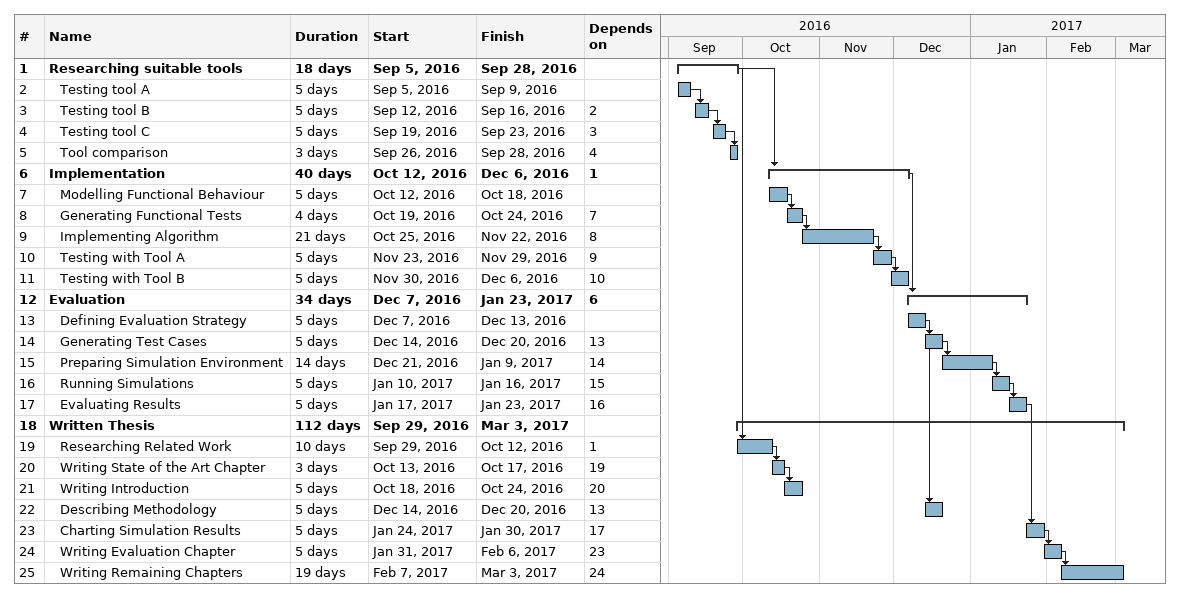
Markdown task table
| ID | Level | Task | Duration | Start | Finish | Predecessors |
|---|---|---|---|---|---|---|
| 1 | 1 | **Researching suitable tools** | 18d | 2016-09-05 | 2016-09-28 |  |
| 2 | 2 | Testing tool A | 5d | 2016-09-05 | 2016-09-09 |  |
| 3 | 2 | Testing tool B | 5d | 2016-09-12 | 2016-09-16 | 2 |
| 4 | 2 | Testing tool C | 5d | 2016-09-19 | 2016-09-23 | 3 |
| 5 | 2 | Tool comparison | 3d | 2016-09-26 | 2016-09-28 | 4 |
| 6 | 1 | **Implementation** | 40d | 2016-10-12 | 2016-12-06 | 1 |
| 7 | 2 | Modelling Functional Behaviour | 5d | 2016-10-12 | 2016-10-18 |  |
| 8 | 2 | Generating Functional Tests | 4d | 2016-10-19 | 2016-10-24 | 7 |
| 9 | 2 | Implementing Algorithm | 21d | 2016-10-25 | 2016-11-22 | 8 |
| 10 | 2 | Testing with Tool A | 5d | 2016-11-23 | 2016-11-29 | 9 |
| 11 | 2 | Testing with Tool B | 5d | 2016-11-30 | 2016-12-06 | 10 |
| 12 | 1 | **Evaluation** | 34d | 2016-12-07 | 2017-01-23 | 6 |
| 13 | 2 | Defining Evaluation Strategy | 5d | 2016-12-07 | 2016-12-13 |  |
| 14 | 2 | Generating Test Cases | 5d | 2016-12-14 | 2016-12-20 | 13 |
| 15 | 2 | Preparing Simulation Environment | 14d | 2016-12-21 | 2017-01-09 | 14 |
| 16 | 2 | Running Simulations | 5d | 2017-01-10 | 2017-01-16 | 15 |
| 17 | 2 | Evaluating Results | 5d | 2017-01-17 | 2017-01-23 | 16 |
| 18 | 1 | **Written Thesis** | 112d | 2016-09-29 | 2017-03-03 |  |
| 19 | 2 | Researching Related Work | 10d | 2016-09-29 | 2016-10-12 | 1 |
| 20 | 2 | Writing State of the Art Chapter | 3d | 2016-10-13 | 2016-10-17 | 19 |
| 21 | 2 | Writing Introduction | 5d | 2016-10-18 | 2016-10-24 | 20 |
| 22 | 2 | Describing Methodology | 5d | 2016-12-14 | 2016-12-20 | 13 |
| 23 | 2 | Charting Simulation Results | 5d | 2017-01-24 | 2017-01-30 | 17 |
| 24 | 2 | Writing Evaluation Chapter | 5d | 2017-01-31 | 2017-02-06 | 23 |
| 25 | 2 | Writing Remaining Chapters | 19d | 2017-02-07 | 2017-03-03 | 24 |
